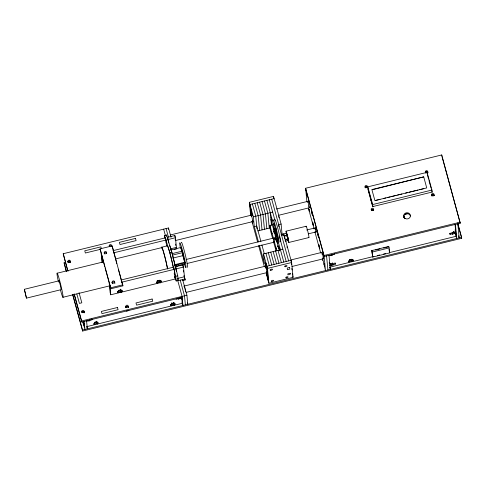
<?xml version="1.0" encoding="UTF-8"?>
<svg xmlns="http://www.w3.org/2000/svg" width="486" height="486" viewBox="0 0 486 486"><rect width="100%" height="100%" fill="white"/><g stroke="black" fill="none" stroke-linecap="round" stroke-linejoin="round"><path stroke-width="0.73" d="M284.359 237.047L284.316 235.923L283.052 234.045L281.054 234.507M285.343 241.171L288.004 240.552L287.931 239.446C288.484 241.007 286.843 232.314 286.673 234.331M288.004 240.552L288.052 238.699L286.661 233.711L286.272 233.262L283.617 233.881L283.781 235.51M283.393 234.671L283.636 233.906M286.576 234.258L286.272 233.262M285.045 240.175L285.191 239.58L287.827 238.936M24.367 289.298L26.463 298.137L61.09 289.662L60.446 285.677L58.994 280.829L24.367 289.298L26.463 298.137M58.994 280.829L58.94 281.206M283.387 234.428L283.867 235.558M306.939 201.878L305.627 188.252L441.725 154.955L460.242 223.196L324.144 256.487L305.724 189.248M250.661 215.675L249.373 202.31L273.533 196.399L281.102 224.034L282.105 234.428M274.134 198.604L249.98 204.509L251.049 215.65M67.718 270.799L63.216 253.722L168.49 227.97L171.017 237.198M104.703 266.443L100.067 248.875L112.145 245.916L122.903 285.829L110.82 288.781L105.098 267.883M100.007 249.427L85.366 253.012L84.758 250.806L100.863 246.864L101.319 248.516M164.821 238.201L164.56 235.528L166.577 235.036L171.856 252.258L177.748 275.817L178.198 280.489L176.187 280.987L174.644 275.963M170.677 234.89L251.505 215.122M276.491 209.01L308.088 201.277M372.404 205.554L368.102 189.85L367.811 186.849L427.085 172.348L431.939 190.056L432.151 192.31M67.742 261.48L69.553 261.037M112.983 250.661L165.598 237.788L166.777 246.001M167.877 240.102L167.609 237.296L174.857 235.522L175.458 237.727L176.491 248.407L176.187 247.301M66.193 271.115L64.091 262.805L65.567 262.446M67.809 262.148L70.221 261.559M258.479 241.937L254.3 226.664L253.346 216.817L272.676 212.084M68.483 262.732L70.294 262.294L70.033 261.334M371.93 189.552L423.743 176.874L426.72 187.93L374.906 200.609L371.96 189.85L423.743 176.874M113.584 252.86L166.2 239.993M168.551 243.006L168.211 239.501L175.458 237.727M175.877 240.418L253.03 221.543M278.745 215.255L309.606 207.704M161.783 247.186L167.421 245.807M57.19 273.199L103.633 261.839M115.431 258.953L161.881 247.587M254.3 226.664L256.711 226.069L260.897 241.342M170.537 248.838L176.394 247.404L176.776 248.814M278.612 238.468L277.409 238.766L277.858 243.437L273.831 228.742L273.381 224.07L274.59 223.773M272.525 238.025L270.338 230.06L269.888 225.389L272.306 224.793M170.531 250.035L180.81 247.52L181.898 251.493M174.237 249.47L176.436 248.935M375.635 200.426L380.016 199.357M383.661 198.464L385.854 197.93M387.312 197.571L390.234 196.86M391.692 196.502L396.072 195.433M397.53 195.074L401.91 194.005M405.555 193.112L407.748 192.571M409.206 192.219L417.966 190.075M419.424 189.716L423.804 188.647M281.102 224.034L278.691 224.623L278.903 226.853M257.799 230.929L270.483 227.825M164.56 235.528L169.845 252.75L171.856 252.258M172.056 253.649L182.335 251.134L182.736 252.605L183.088 256.274L184.899 262.883L174.62 265.399M273.831 228.742L275.04 228.45M372.883 206.811L372.665 204.557L431.939 190.056M172.457 255.114L182.736 252.605M172.743 258.121L183.028 255.606L184.899 262.883M286.06 231.178L306.192 226.251M281.655 235.455L284.073 234.866L291.643 262.501L293.076 277.354L268.916 283.265L266.213 273.405M186.053 259.494L273.685 238.055M306.605 230.006L315.93 227.721M284.316 235.923L286.953 235.279M284.371 236.129L287.007 235.479M174.559 264.73L184.838 262.221M178.903 265.496L184.795 264.05M187.001 263.509L274.639 242.077M308.276 233.845L316.884 231.743M285.227 239.762L287.864 239.118M121.026 280.015L173.636 267.142L174.243 269.347L175.112 278.357L174.656 276.704M175.987 270.161L175.653 266.65L182.9 264.876L183.501 267.081L184.528 277.761M121.628 282.22L174.243 269.347M176.527 271.662L176.254 268.855L183.501 267.081M62.901 297.292L109.35 285.932M288.781 242.465L308.914 237.545M404.303 214.484L407.967 213.585M110.82 288.781L110.723 287.779L122.806 284.826M259.475 245.57L264.457 263.752L263.509 253.905L282.834 249.172M176.187 280.987L175.738 276.315L177.748 275.817M157.343 280.938L157.859 283.259L121.214 292.226L121.154 291.557L122.199 291.302L122.132 290.567L121.081 290.822L120.984 289.82L118.572 290.409L118.663 291.412L117.618 291.667L117.691 292.402L118.736 292.147L118.286 290.494M175.646 278.909L160.277 282.67L160.21 282.002L161.255 281.746L161.188 281.011L160.143 281.266L160.046 280.264L157.628 280.859L157.725 281.856L156.674 282.117L156.747 282.846L157.792 282.591M109.21 282.901L110.146 292.578L110.747 294.783L118.803 292.815L118.736 292.147M177.846 278.369L184.437 276.759L185.136 279.966L182.238 280.671M185.038 278.964L177.791 280.738L182.08 296.387L182.955 305.469L181.995 301.97M183.927 286.12L265.49 266.17M291.211 259.876L322.072 252.325M82.122 311.605L83.331 311.313M82.013 312.115L83.215 311.818M82.183 312.273L83.999 311.83L83.932 311.162M268.916 283.265L267.482 268.412L291.643 262.501M322.734 258.941L325.505 270.599L324.047 255.484L460.151 222.193M328.627 255.77L332.053 255.375L332.011 254.943L334.429 254.348L334.332 253.352M186.187 292.365L267.014 272.591M291.995 266.48L323.591 258.752M182.177 297.389L81.733 321.957L81.636 320.96L186.91 295.209L182.621 279.553L182.718 280.556M371.82 250.582L388.727 246.445L389.134 247.915L389.614 252.92L372.701 257.058L371.82 250.582L372.701 257.058M375.617 249.992L379.943 248.935M383.551 248.054L387.877 246.997M126.457 311.125L128.875 310.536M86.216 321.24L89.643 320.851L89.296 319.314M89.6 320.414L92.018 319.824L91.921 318.822M176.029 299.273L178.447 298.683L178.49 299.115L181.831 297.851L182.347 303.27L174.298 305.238L173.63 302.365L174.298 305.238M372.221 252.052L389.134 247.915M455.036 224.508L455.753 231.95L452.326 232.344L452.369 232.776L449.951 233.365L450.048 234.367L452.466 233.778L452.162 232.673M452.205 233.11L452.509 234.209L455.844 232.952L455.242 230.747L455.437 232.745M330.012 264.414L331.088 264.153L331.045 263.716L335.273 263.126L335.37 264.129L331.221 265.587L330.772 263.934M329.569 265.544L331.185 265.149L330.729 263.497M96.775 321.592L97.072 322.692L98.123 322.437L98.19 323.172L97.145 323.427L97.206 324.095L171.88 305.828L171.364 303.507M174.231 304.57L175.276 304.315L175.209 303.58L174.164 303.835L174.067 302.833L171.649 303.428L171.746 304.424L170.695 304.686L170.768 305.415L171.813 305.159M373.91 256.408L352.283 261.699L352.216 261.031L353.261 260.775L353.194 260.04L352.143 260.296L352.052 259.299L349.634 259.889L349.732 260.891L348.681 261.146L348.754 261.881L349.798 261.62L349.349 259.967M94.43 322.917L94.727 324.016L93.683 324.271L93.61 323.542L94.661 323.281L94.563 322.285L96.975 321.689L97.072 322.692M86.739 326.653L94.794 324.684L94.727 324.016M329.411 267.294L349.865 262.288L349.798 261.62M377.579 255.508L379.785 254.974M383.454 254.075L385.659 253.534M389.335 252.635L456.166 236.287L455.844 232.952M461.603 237.308L461.7 238.31L82.608 331.045L82.511 330.043L461.603 237.308L457.8 223.426M283.052 234.045L283.283 234.331M309.296 207.565L307.875 201.332L308.002 202.668M274.347 233.347L274.335 232.916M252.945 221.507L251.456 214.964L251.59 216.361M184.139 286.066L184.771 287.949M373.728 210.074L373.418 209.563A1.245 1.142 -5.5 0 0 371.322 210.074M273.855 231.081L274.049 231.713M284.492 237.927L284.766 238.766M309.151 207.17L308.762 205.876M322.953 257.641C324.302 261.395 321.926 250.764 321.878 253.097M287.627 238.104L287.742 238.462M287.42 238.152L287.536 238.517M273.855 231.026L273.976 231.445M275.811 237.873L276.2 239.24M276.479 241.287L276.23 240.449M277.974 246.068L278.095 246.487M273.946 241.506C274.93 244.118 272.944 236.02 273.32 238.954M252.605 220.486L252.793 221.094M266.589 271.534C268.017 275.471 265.484 264.293 265.459 266.765M170.404 235.607L170.786 236.895M177.536 278.338L177.979 279.772M315.712 230.929C316.987 235.194 315.171 226.348 315.056 228.055M287.19 235.412L287.341 235.989M287.007 235.595L287.269 236.542M287.499 237.66L287.651 238.231M278.174 246.754L277.883 245.849L277.986 246.554M278.217 247.55L278.344 248.024M275.112 238.371L275.398 239.416M442.023 156.686L460.242 223.196M457.496 222.965L461.7 238.31M458.596 235.746L459.185 237.897L457.83 223.785M455.145 229.744L455.753 231.95M455.564 234.082L456.773 238.492L455.412 224.374M453.784 231.688L454.234 233.341M453.675 231.573L454.276 233.778M449.744 233.268L450.048 234.367M427.467 175.039L428.597 179.176M428.974 180.549L430.11 184.686M430.298 185.373L431.027 188.046M431.398 189.388L432.127 192.061L372.859 206.562L368.005 188.847M432.619 194.497L433.069 196.15M404.668 218.749L403.975 216.234L404.382 218.159M389.614 252.92L389.019 249.446M367.811 186.849L372.665 204.557M352.964 259.676L353.261 260.775M351.846 259.196L352.143 260.296M351.767 259.378L352.216 261.031M351.676 259.494L352.283 261.699M349.428 259.785L349.732 260.891M348.45 260.775L348.754 261.881M335.067 263.023L335.37 264.129M331.75 254.275L332.053 255.375M332.503 263.066L332.953 264.718M332.394 262.95L332.995 265.156M329.733 267.215L330.334 269.42L328.979 255.302M305.627 188.252L324.047 255.484M322.34 258.619L322.668 260.241L322.267 258.789M308.373 208.081L309.296 211.446L309.066 209.047L309.922 213.725L314.102 228.991M314.898 231.895L320.675 252.975M271.723 199.193L288.623 260.885M292.772 276.255L293.076 277.354M269.305 199.782L275.015 220.632M279.25 236.075L286.205 261.48M278.071 238.705L274.226 224.672L274.262 225.006M276.51 233.42L277.956 238.711M266.887 200.372L273.381 224.07M277.409 238.766L283.794 262.069M270.921 219.52L279.45 250.873M264.475 200.967L267.847 213.269L269.274 228.122M278.004 250.357L281.376 262.659M269.888 225.389L276.838 250.74M273.515 241.645L276.097 251.062M262.057 201.556L265.429 213.858L266.857 228.712M275.586 250.946L278.958 263.254M259.639 202.146L263.011 214.454L264.445 229.307M273.175 251.541L276.546 263.843M257.228 202.741L260.599 215.043L262.027 229.896M270.757 252.131L274.128 264.433M254.81 203.33L258.181 215.632L259.609 230.486M268.339 252.72L271.71 265.022M252.392 203.92L255.764 216.221L256.979 228.851M265.927 253.309L269.293 265.617M261.893 244.98L264.281 253.704M249.373 202.31L253.346 216.817M263.509 253.905L267.482 268.412M250.138 206.179L251.681 212.473L250.235 207.182M267.039 267.877L265.593 262.586L267.136 268.873M252.362 221.549L252.763 223.651L252.155 221.452L252.198 221.883M268.114 279.055L266.668 273.764L268.211 280.058M252.009 221.555L257.61 242.004M258.613 245.655L264.414 266.832M181.928 251.821L180.81 247.52M183.058 255.94L182.335 251.134M183.927 275.556L185.136 279.966M178.49 264.469L178.884 265.915M187.42 302.954L187.784 304.291L186.91 295.209M176.88 264.864L177.275 266.304M166.072 228.56L168.411 237.077M175.877 264.341L176.467 266.504M180.209 280.143L184.492 295.798L185.366 304.88M167.609 237.296L168.211 239.501M175.653 266.65L176.254 268.855M163.66 229.155L165.41 235.54M181.576 298.276L182.025 299.929M179.96 297.578L180.257 298.683M178.186 298.015L178.49 299.115M173.86 302.735L174.164 303.835M171.291 302.772L171.746 304.424M171.279 303.622L171.88 305.828M170.465 304.315L170.768 305.415M160.957 280.641L161.255 281.746M159.839 280.167L160.143 281.266M159.76 280.349L160.21 282.002M159.669 280.465L160.277 282.67M157.421 280.756L157.725 281.856M157.859 283.259L157.191 280.386M156.443 281.746L156.747 282.846M116.786 263.491L112.145 245.916M118.359 269.256L122.903 285.829M111.731 246.408L111.434 245.302L111.494 245.971M128.189 306.478L128.492 307.583M121.895 290.197L122.199 291.302M125.929 307.62L125.625 306.52L125.686 307.188M120.631 289.17L121.081 290.822M120.546 289.352L121.154 291.557M120.613 290.021L121.214 292.226M118.365 290.312L118.663 291.412M118.347 291.163L118.803 292.815M117.387 291.302L117.691 292.402M114.599 282.172L114.896 283.277M112.333 283.314L112.029 282.214L112.096 282.882M100.067 248.875L110.723 287.779M97.145 323.427L96.538 321.222L97.206 324.095M94.794 324.684L94.491 323.585A1.245 1.142 -5.5 0 0 96.398 324.223A1.245 1.142 -5.5 0 0 96.428 322.352A1.245 1.142 -5.5 0 0 94.503 322.99M79.042 292.657L81.824 302.814L79.406 303.404L76.824 293.975M83.823 311.672L84.084 312.626M86.794 326.853L87.346 328.858L86.563 320.778M63.216 253.722L68.022 271.261M74.23 293.915L81.636 320.96M74.127 294.188L81.733 321.957M64.091 262.805L66.497 271.577M72.9 294.959L82.511 330.043M72.596 294.504L82.608 331.045M287.329 235.904L287.475 236.494M278.691 216.416L278.976 217.619M273.995 231.506L274.128 232.016M275.465 238.893L275.598 239.398M169.845 252.75L175.738 276.315M278.199 246.852L278.332 247.374M274.08 231.81L274.153 232.126M273.934 231.889L274.013 232.205M266.577 272.354L266.85 273.746L266.437 272.439M252.592 221.306L252.866 222.697L252.453 221.385M184.984 288.751L185.196 289.595M315.396 229.69L315.141 228.517M287.092 236.044L287.238 236.627M286.94 235.686L287.129 236.512M286.995 246.773L287.165 247.587M278.278 247.167L278.399 247.684M276.334 239.786L276.631 241.202M275.835 238.845L275.957 239.379M273.867 231.585L273.989 232.095M275.137 239.562L274.906 238.486M274.863 238.644L275.046 239.464L274.918 238.583M321.987 253.716L322.145 254.457M287.718 237.533L287.858 238.116M287.512 237.581L287.682 238.432M286.983 235.534L287.123 236.111M278.344 247.477L278.46 247.963M277.986 246.627L277.889 246.116M265.575 267.409L265.739 268.193M185.379 290.415L185.646 291.776M178.192 264.323L178.362 265.174M287.815 237.994L287.931 238.535M278.405 247.757L278.448 247.988M59.019 281.819L59.177 282.664M452.466 233.778L452.509 234.209M441.725 154.955L441.823 155.957M427.085 172.348L427.23 173.848M388.727 246.445L388.764 246.779M371.025 199.874L371.122 200.876M331.185 265.149L331.221 265.587M329.265 262.349L329.405 263.813M326.562 255.897L327.922 270.009M291.181 261.784L291.041 260.296L266.881 266.207L268.308 281.06M291.327 263.266L291.466 264.755M291.825 268.466L291.971 269.949M292.329 273.667L292.469 275.149M284.073 234.866L284.286 237.095M278.253 239.367L278.32 240.035M273.533 196.399L273.679 197.881M276.838 241.342L276.923 242.265M275.228 235.461L275.283 236.062M270.259 212.68L271.474 225.304M266.735 267.403L266.778 267.841M267.81 278.587L267.853 279.025M251.08 210.268L251.122 210.699M182.9 264.876L183.107 267.014M183.447 270.574L183.587 271.996M174.857 235.522L174.996 236.943M175.197 239.082L175.337 240.503M175.677 244.063L175.817 245.491M173.636 267.142L173.781 268.643M174.219 273.15L174.359 274.651M168.49 227.97L168.624 229.368M166.577 235.036L166.704 236.372M165.598 237.788L165.738 239.288M165.957 241.542L166.103 243.043M109.818 285.106L110.747 294.783M106.47 252.933L106.404 252.264L106.707 253.37A1.245 1.142 -5.5 0 0 105.195 252.562A1.245 1.142 -5.5 0 0 104.29 253.959M101.774 255.751L102.418 262.452M101.167 253.546L102.03 262.483M84.151 321.368L84.929 329.453L82.918 322.103L83.009 323.105M431.677 195.597A1.245 1.142 -5.5 0 1 432.941 194.455A1.245 1.142 -5.5 0 1 434.168 195.597M425.432 172.816A1.245 1.142 -5.5 0 1 426.702 171.673A1.245 1.142 -5.5 0 1 427.923 172.816M425.943 172.803A1.245 1.142 -5.5 0 1 425.718 171.011A1.245 1.142 -5.5 0 1 427.674 171.248A1.245 1.142 -5.5 0 1 426.884 172.919M365.083 187.298A1.245 1.142 -5.5 0 1 367.489 187.298M403.817 217.649A3.408 3.116 -5.5 0 1 406.296 213.834A3.408 3.116 -5.5 0 1 410.421 216.039M365.259 187.894A1.124 1.027 -5.5 0 1 367.143 187.432M371.498 210.675A1.124 1.027 -5.5 0 1 373.558 210.426M425.772 172.87A1.124 1.027 -5.5 0 1 427.716 172.87M432.704 195.172A1.124 1.027 -5.5 0 1 433.955 195.651M425.56 172.816A1.124 1.027 -5.5 0 1 426.696 171.789A1.124 1.027 -5.5 0 1 427.802 172.816M371.444 210.104A1.124 1.027 -5.5 0 1 373.606 210.104M365.205 187.329A1.124 1.027 -5.5 0 1 367.367 187.329M431.939 196.107A1.124 1.027 -5.5 0 1 432.649 194.607A1.124 1.027 -5.5 0 1 434.041 195.597M306.156 226.895A5.814 0.364 76.3 0 1 307.808 231.391A5.814 0.364 76.3 0 1 308.756 237.29M286.363 233.796A5.814 0.364 76.3 0 1 286.558 232.332A5.814 0.364 76.3 0 1 288.623 240.631A5.814 0.364 76.3 0 1 288.077 240.649M349.574 260.599A1.245 1.142 -5.5 0 1 351.414 259.907A1.245 1.142 -5.5 0 1 351.639 261.699A1.245 1.142 -5.5 0 1 349.683 261.462M349.671 261.596A1.245 1.142 -5.5 0 1 352.077 261.596M171.637 305.433A1.245 1.142 -5.5 0 1 172.901 304.291A1.245 1.142 -5.5 0 1 174.128 305.433M94.551 324.29A1.245 1.142 -5.5 0 1 97.006 323.992M112.296 283.022A1.245 1.142 -5.5 0 1 113.56 281.88A1.245 1.142 -5.5 0 1 114.787 283.022M109.787 246.688A1.245 1.142 -5.5 0 1 109.49 244.968A1.245 1.142 -5.5 0 1 111.397 244.968A1.245 1.142 -5.5 0 1 111.033 246.688M109.283 246.706A1.245 1.142 -5.5 0 1 111.616 246.135M125.886 307.322A1.245 1.142 -5.5 0 1 127.156 306.186A1.245 1.142 -5.5 0 1 128.377 307.322M81.83 312.267A1.245 1.142 -5.5 0 1 83.367 311.459A1.245 1.142 -5.5 0 1 84.224 312.856M68.01 262.288A1.245 1.142 -5.5 0 1 69.273 261.146A1.245 1.142 -5.5 0 1 70.5 262.288M118.56 292.42A1.245 1.142 -5.5 0 1 119.823 291.278A1.245 1.142 -5.5 0 1 121.05 292.42M157.664 282.566A1.245 1.142 -5.5 0 1 159.201 281.759A1.245 1.142 -5.5 0 1 160.058 283.156M58.247 280.993A12.46 0.784 76.3 0 1 58.12 275.398A12.46 0.784 76.3 0 1 62.834 294.595A12.46 0.784 76.3 0 1 60.525 290.251M167.233 245.916A12.879 0.814 76.3 0 1 169.772 252.714A12.879 0.814 76.3 0 1 173.168 267.385M161.613 248.249A12.879 0.814 76.3 0 1 163.739 252.677A12.879 0.814 76.3 0 1 167.53 268.764M180.403 247.927A12.879 0.814 76.3 0 1 181.084 245.703A12.879 0.814 76.3 0 1 185.616 264.135A12.879 0.814 76.3 0 1 184.145 263.151M181.327 242.471A12.879 0.814 76.3 0 1 185.202 254.391A12.879 0.814 76.3 0 1 187.42 267.257M161.692 247.696A12.46 0.784 76.3 0 1 164.256 254.634A12.46 0.784 76.3 0 1 167.53 268.989M169.438 245.315A12.879 0.814 76.3 0 1 172.299 254.123A12.879 0.814 76.3 0 1 175.27 267.428M276.443 236.305A12.879 0.814 76.3 0 1 275.301 231.786M275.143 231.136A12.879 0.814 76.3 0 1 274.42 227.958M273.15 220.96A12.879 0.814 76.3 0 1 275.374 225.735A12.879 0.814 76.3 0 1 279.158 242.016M274.742 219.617A12.879 0.814 76.3 0 1 277.385 226.786A12.879 0.814 76.3 0 1 280.768 241.621M275.513 238.292L275.629 240.09L274.827 237.15L275.513 238.292M373.667 209.369L373.625 209.666A1.245 1.142 -5.5 0 1 371.881 210.402A1.245 1.142 -5.5 0 1 371.419 208.713A1.245 1.142 -5.5 0 1 373.321 208.561L373.667 209.369M251.566 212.959L252.137 215.371L251.566 212.959M306.557 193.519L307.128 195.931L306.557 193.519M271.206 217.485L271.777 219.891L271.206 217.485M271.346 231.397L271.917 233.802L271.346 231.397M311.629 211.811L312.364 214.915L311.629 211.811M312.626 222.157L313.361 225.261L312.626 222.157M275.465 246.438L276.036 248.844L275.465 246.438M279.353 247.222L279.924 249.634L279.353 247.222M265.55 264.007L266.121 266.419L265.55 264.007M317.856 234.538L318.616 237.751L317.856 234.538M318.852 244.883L319.612 248.097L318.852 244.883M323.172 254.184L323.725 256.511L323.172 254.184M324.101 263.922L324.672 266.328L324.101 263.922M135.497 238.395L119.386 242.332L119.993 244.537L136.098 240.6L135.497 238.395M117.472 307.486L101.367 311.429L101.969 313.634L118.08 309.691L117.472 307.486M152.106 299.018L135.995 302.954L136.602 305.159L152.707 301.223L152.106 299.018M289.644 267.428L287.226 268.023L287.39 269.687L289.808 269.098L289.644 267.428M290.209 273.272L287.791 273.867L287.888 274.863L290.306 274.274L290.209 273.272M276.151 229.75L275.75 228.28L276.795 236.427L276.151 229.75M84.005 323.907L83.398 321.708L84.163 325.577L84.005 323.907M432.182 195.585A1.245 1.142 -5.5 0 0 434.071 194.594A1.245 1.142 -5.5 0 0 432.218 193.604A1.245 1.142 -5.5 0 0 432.182 195.585M365.545 187.578A1.245 1.142 -5.5 0 0 367.428 186.594A1.245 1.142 -5.5 0 0 365.581 185.603A1.245 1.142 -5.5 0 0 365.545 187.578M405.269 218.542A3.408 3.116 -5.5 0 0 410.427 215.845A3.408 3.116 -5.5 0 0 405.373 213.141A3.408 3.116 -5.5 0 0 405.269 218.542M270.757 270.277A1.245 0.498 -15.3 0 0 272.525 269.396A1.245 0.498 -15.3 0 0 270.672 269.408A1.245 0.498 -15.3 0 0 270.757 270.277M271.832 281.455A1.245 0.498 -15.3 0 0 273.6 280.58A1.245 0.498 -15.3 0 0 271.747 280.592A1.245 0.498 -15.3 0 0 271.832 281.455M285.252 266.729A1.245 0.498 -15.3 0 0 287.019 265.854A1.245 0.498 -15.3 0 0 285.167 265.86A1.245 0.498 -15.3 0 0 285.252 266.729M286.327 277.913A1.245 0.498 -15.3 0 0 288.095 277.032A1.245 0.498 -15.3 0 0 286.242 277.044A1.245 0.498 -15.3 0 0 286.327 277.913M172.147 305.421A1.245 1.142 -5.5 0 0 174.031 304.43A1.245 1.142 -5.5 0 0 172.184 303.44A1.245 1.142 -5.5 0 0 172.147 305.421M104.763 253.649A1.245 1.142 -5.5 0 0 106.647 252.665A1.245 1.142 -5.5 0 0 104.8 251.675A1.245 1.142 -5.5 0 0 104.763 253.649M112.801 283.01A1.245 1.142 -5.5 0 0 114.69 282.02A1.245 1.142 -5.5 0 0 112.837 281.03A1.245 1.142 -5.5 0 0 112.801 283.01M126.396 307.31A1.245 1.142 -5.5 0 0 128.28 306.326A1.245 1.142 -5.5 0 0 126.433 305.336A1.245 1.142 -5.5 0 0 126.396 307.31M82.286 312.547A1.245 1.142 -5.5 0 0 84.175 311.562A1.245 1.142 -5.5 0 0 82.322 310.572A1.245 1.142 -5.5 0 0 82.286 312.547M68.514 262.276A1.245 1.142 -5.5 0 0 70.403 261.286A1.245 1.142 -5.5 0 0 68.55 260.296A1.245 1.142 -5.5 0 0 68.514 262.276M119.064 292.402A1.245 1.142 -5.5 0 0 120.953 291.418A1.245 1.142 -5.5 0 0 119.1 290.428A1.245 1.142 -5.5 0 0 119.064 292.402M158.126 282.852A1.245 1.142 -5.5 0 0 160.009 281.862A1.245 1.142 -5.5 0 0 158.163 280.872A1.245 1.142 -5.5 0 0 158.126 282.852"/></g></svg>
